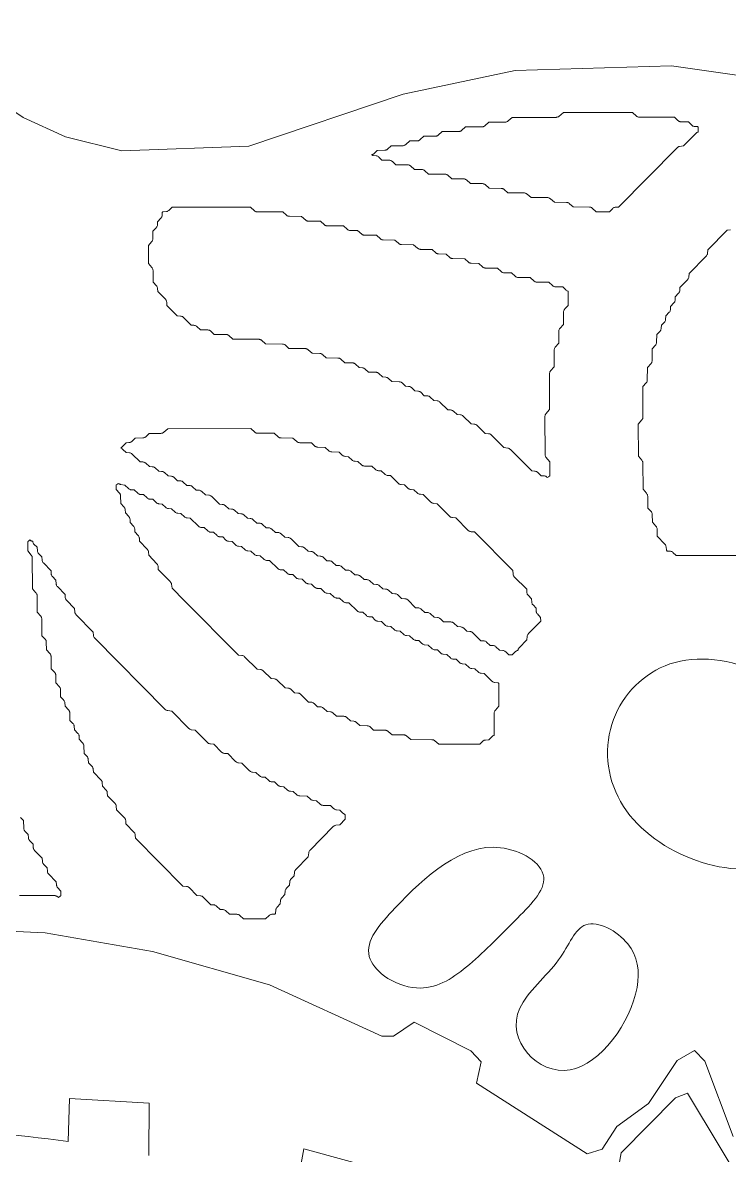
# Model space of a CAD drawing. Header units: inches. Extents: x 36 to 190, y -75 to 56.
# Drawn here: x 103.8 to 107.82, y -6.81 to -0.35 of the extents above; entities that cross this region are included whole.
import ezdxf

# ---------------------------------------------------------------- set-up
doc = ezdxf.new("R2010")
doc.units = ezdxf.units.IN
for name, color, linetype, lineweight in [('01_ORIGINAL_CAD', 7, 'CONTINUOUS', 20), ('02_APPROVED_PDF_OUTLINES', 7, 'CONTINUOUS', 15), ('04_APPROVED_PERIMETER', 7, 'CONTINUOUS', 15)]:
    doc.layers.add(name, color=color, linetype=linetype, lineweight=lineweight)

# ---------------------------------------------------------------- blocks, each defined once
blk = doc.blocks.new('05_SAND_DOLLAR')
at = {"layer": '01_ORIGINAL_CAD'}
blk.add_lwpolyline([(50.1404, 46.0145, -0.546754), (57.6505, 41.0455, 0.171391), (58.1845, 40.3509, 0.171391)], format="xyb", dxfattribs=at)
for points in [[(49.0534, 39.2724), (49.0621, 39.5186), (49.5148, 39.4915), (49.5133, 39.1941)], [(50.3503, 38.9811), (50.3957, 39.232), (50.9015, 39.0933), (50.8421, 38.8111)]]:
    blk.add_lwpolyline(points, dxfattribs=at)
blk.add_arc((47.8977, 31.0932), 8.2604, 81.95727, 88.30736, dxfattribs=at)
at = {"layer": '02_APPROVED_PDF_OUTLINES'}
for points in [[(50.7838, 44.8935), (50.7851, 44.8938), (50.7882, 44.8948), (50.7911, 44.8963), (50.7938, 44.8981), (50.7963, 44.9002), (50.8136, 44.9175), (50.8562, 44.9184), (50.8593, 44.9187), (50.8623, 44.9193), (50.8652, 44.9203), (50.8679, 44.9217), (50.8705, 44.9233), (50.8729, 44.9253), (50.8927, 44.9442), (50.959, 44.9445), (50.962, 44.9447), (50.965, 44.9452), (50.9679, 44.9461), (50.9706, 44.9474), (50.9732, 44.9489), (50.9756, 44.9508), (50.9985, 44.9713), (51.0419, 44.9723), (51.045, 44.9725), (51.048, 44.9731), (51.0509, 44.9741), (51.0537, 44.9755), (51.0562, 44.9772), (51.0586, 44.9791), (51.0784, 44.998), (51.1448, 44.9983), (51.1478, 44.9985), (51.1507, 44.999), (51.1536, 45), (51.1563, 45.0012), (51.1589, 45.0028), (51.1613, 45.0046), (51.184, 45.0249), (51.2774, 45.0252), (51.2804, 45.0254), (51.2834, 45.026), (51.2862, 45.0269), (51.289, 45.0281), (51.2916, 45.0297), (51.2939, 45.0316), (51.3167, 45.0518), (51.4101, 45.0522), (51.4131, 45.0524), (51.416, 45.0529), (51.4189, 45.0538), (51.4217, 45.0551), (51.4242, 45.0566), (51.4266, 45.0585), (51.4494, 45.0788), (51.5427, 45.0791), (51.5457, 45.0793), (51.5487, 45.0799), (51.5516, 45.0808), (51.5543, 45.082), (51.5569, 45.0836), (51.5593, 45.0854), (51.582, 45.1057), (51.8317, 45.1059), (51.8351, 45.1061), (51.8384, 45.1068), (51.8417, 45.108), (51.8447, 45.1096), (51.8475, 45.1115), (51.8733, 45.1327), (52.2671, 45.133), (52.2899, 45.1128), (52.2923, 45.111), (52.2949, 45.1094), (52.2976, 45.1082), (52.3005, 45.1073), (52.3035, 45.1067), (52.3065, 45.1065), (52.5056, 45.1064), (52.5254, 45.0876), (52.5278, 45.0856), (52.5303, 45.0839), (52.5331, 45.0826), (52.536, 45.0816), (52.539, 45.081), (52.5421, 45.0807), (52.585, 45.0798), (52.6051, 45.0608), (52.6079, 45.0585), (52.6109, 45.0567), (52.6142, 45.0553), (52.6177, 45.0544), (52.6212, 45.054), (52.6375, 45.0533), (52.6412, 45.0495), (52.6413, 45.0223), (52.64, 45.022), (52.6368, 45.021), (52.6339, 45.0195), (52.6311, 45.0177), (52.6287, 45.0155), (52.5572, 44.9434), (52.5345, 44.9401), (52.5313, 44.9395), (52.5283, 44.9384), (52.5254, 44.9369), (52.5227, 44.9351), (52.5203, 44.9329), (52.1872, 44.5952), (52.1709, 44.5945), (52.1673, 44.594), (52.1639, 44.5931), (52.1606, 44.5917), (52.1575, 44.5899), (52.1548, 44.5876), (52.135, 44.5688), (52.0609, 44.5687), (52.0381, 44.5889), (52.0357, 44.5908), (52.0331, 44.5924), (52.0304, 44.5936), (52.0275, 44.5945), (52.0246, 44.5951), (52.0215, 44.5952), (51.9286, 44.5954), (51.9087, 44.6143), (51.9064, 44.6163), (51.9038, 44.6179), (51.901, 44.6193), (51.898, 44.6203), (51.895, 44.6209), (51.8919, 44.6211), (51.822, 44.6221), (51.7991, 44.6425), (51.7967, 44.6443), (51.7941, 44.6459), (51.7914, 44.6471), (51.7885, 44.648), (51.7856, 44.6486), (51.7825, 44.6487), (51.6891, 44.6489), (51.6663, 44.6692), (51.6639, 44.6711), (51.6614, 44.6726), (51.6586, 44.6739), (51.6557, 44.6748), (51.6528, 44.6753), (51.6498, 44.6755), (51.5568, 44.6757), (51.537, 44.6945), (51.5346, 44.6965), (51.532, 44.6982), (51.5292, 44.6995), (51.5263, 44.7005), (51.5232, 44.7011), (51.5201, 44.7014), (51.4503, 44.7023), (51.4273, 44.7227), (51.4249, 44.7245), (51.4224, 44.7261), (51.4196, 44.7273), (51.4168, 44.7282), (51.4138, 44.7288), (51.4108, 44.729), (51.3439, 44.7292), (51.3211, 44.7495), (51.3187, 44.7513), (51.3161, 44.7529), (51.3134, 44.7541), (51.3105, 44.755), (51.3076, 44.7556), (51.3046, 44.7557), (51.2377, 44.756), (51.2148, 44.7762), (51.2125, 44.7781), (51.2099, 44.7796), (51.2072, 44.7809), (51.2043, 44.7818), (51.2013, 44.7823), (51.1983, 44.7825), (51.1054, 44.7827), (51.0855, 44.8015), (51.0832, 44.8035), (51.0806, 44.8052), (51.0778, 44.8065), (51.0749, 44.8075), (51.0719, 44.8081), (51.0688, 44.8084), (51.0254, 44.8093), (51.0024, 44.8297), (51, 44.8316), (50.9975, 44.8332), (50.9947, 44.8344), (50.9918, 44.8353), (50.9889, 44.8358), (50.9859, 44.836), (50.9195, 44.8362), (50.8996, 44.8551), (50.8973, 44.857), (50.8947, 44.8587), (50.8919, 44.8601), (50.889, 44.861), (50.886, 44.8617), (50.8829, 44.8619), (50.8403, 44.8628), (50.8229, 44.8801), (50.8203, 44.8823), (50.8174, 44.8842), (50.8143, 44.8857), (50.811, 44.8867), (50.8075, 44.8872), (50.788, 44.8889), (50.7838, 44.8932)], [(49.646, 44.5943), (50.0915, 44.5946), (50.1143, 44.5744), (50.1167, 44.5725), (50.1192, 44.571), (50.122, 44.5697), (50.1249, 44.5688), (50.1278, 44.5683), (50.1308, 44.5681), (50.2769, 44.5679), (50.2967, 44.5491), (50.2991, 44.5471), (50.3017, 44.5454), (50.3045, 44.5441), (50.3074, 44.5431), (50.3105, 44.5425), (50.3136, 44.5423), (50.3834, 44.5413), (50.4064, 44.5209), (50.4087, 44.5191), (50.4113, 44.5175), (50.4141, 44.5163), (50.4169, 44.5154), (50.4199, 44.5148), (50.4229, 44.5146), (50.4898, 44.5144), (50.5126, 44.4942), (50.515, 44.4923), (50.5176, 44.4907), (50.5203, 44.4895), (50.5232, 44.4886), (50.5261, 44.4881), (50.5291, 44.4879), (50.6221, 44.4877), (50.6419, 44.4688), (50.6443, 44.4669), (50.6469, 44.4652), (50.6496, 44.4639), (50.6525, 44.4629), (50.6555, 44.4623), (50.6586, 44.462), (50.702, 44.4611), (50.7251, 44.4406), (50.7274, 44.4388), (50.73, 44.4372), (50.7327, 44.436), (50.7356, 44.4351), (50.7386, 44.4345), (50.7416, 44.4344), (50.8085, 44.4341), (50.8313, 44.4139), (50.8337, 44.412), (50.8362, 44.4105), (50.839, 44.4092), (50.8418, 44.4083), (50.8448, 44.4078), (50.8478, 44.4076), (50.9142, 44.4074), (50.9341, 44.3885), (50.9365, 44.3866), (50.9391, 44.3849), (50.9419, 44.3835), (50.9448, 44.3825), (50.9478, 44.3819), (50.9509, 44.3817), (51.0208, 44.3807), (51.0437, 44.3604), (51.0461, 44.3585), (51.0487, 44.3569), (51.0514, 44.3557), (51.0543, 44.3548), (51.0573, 44.3543), (51.0603, 44.3541), (51.1267, 44.3539), (51.1465, 44.335), (51.1489, 44.3331), (51.1515, 44.3314), (51.1542, 44.33), (51.1571, 44.3291), (51.1601, 44.3284), (51.1632, 44.3282), (51.2062, 44.3273), (51.2262, 44.3082), (51.2286, 44.3063), (51.2312, 44.3046), (51.234, 44.3032), (51.2369, 44.3022), (51.24, 44.3016), (51.2431, 44.3014), (51.3125, 44.3004), (51.3324, 44.2815), (51.3348, 44.2795), (51.3374, 44.2778), (51.3401, 44.2765), (51.3431, 44.2755), (51.3461, 44.2749), (51.3491, 44.2746), (51.3921, 44.2737), (51.4121, 44.2547), (51.4145, 44.2527), (51.4171, 44.251), (51.4199, 44.2497), (51.4229, 44.2487), (51.4259, 44.2481), (51.429, 44.2479), (51.4984, 44.2469), (51.5184, 44.2279), (51.5207, 44.226), (51.5233, 44.2243), (51.5261, 44.223), (51.529, 44.222), (51.532, 44.2213), (51.535, 44.2211), (51.578, 44.2202), (51.598, 44.2012), (51.6004, 44.1992), (51.603, 44.1975), (51.6058, 44.1962), (51.6088, 44.1952), (51.6118, 44.1945), (51.6149, 44.1943), (51.6848, 44.1933), (51.7077, 44.173), (51.7101, 44.1711), (51.7127, 44.1696), (51.7154, 44.1683), (51.7183, 44.1674), (51.7212, 44.1669), (51.7242, 44.1667), (51.7906, 44.1665), (51.8105, 44.1476), (51.8129, 44.1457), (51.8154, 44.144), (51.8182, 44.1427), (51.8211, 44.1417), (51.8241, 44.141), (51.8272, 44.1408), (51.8698, 44.1399), (51.8872, 44.1227), (51.8896, 44.1205), (51.8924, 44.1187), (51.8953, 44.1173), (51.8984, 44.1162), (51.8998, 44.116), (51.8999, 44.0346), (51.8812, 44.0145), (51.8793, 44.0121), (51.8777, 44.0095), (51.8764, 44.0068), (51.8754, 44.0039), (51.8748, 44.0009), (51.8746, 43.9978), (51.8737, 43.9269), (51.8535, 43.9037), (51.8514, 43.9009), (51.8497, 43.8977), (51.8484, 43.8944), (51.8477, 43.8909), (51.8474, 43.8874), (51.8473, 43.8194), (51.8272, 43.7963), (51.825, 43.7935), (51.8233, 43.7904), (51.8221, 43.787), (51.8213, 43.7835), (51.8211, 43.78), (51.821, 43.6852), (51.8009, 43.6621), (51.7988, 43.6593), (51.797, 43.6561), (51.7958, 43.6528), (51.795, 43.6493), (51.7948, 43.6457), (51.7949, 43.443), (51.7739, 43.4169), (51.772, 43.4141), (51.7704, 43.4111), (51.7693, 43.4079), (51.7686, 43.4046), (51.7684, 43.4012), (51.7688, 43.1865), (51.769, 43.1831), (51.7697, 43.1798), (51.7709, 43.1766), (51.7724, 43.1736), (51.7744, 43.1708), (51.7954, 43.1447), (51.7956, 43.0631), (51.795, 43.0629), (51.7918, 43.0615), (51.7889, 43.0598), (51.7863, 43.0576), (51.7826, 43.0541), (51.7788, 43.0576), (51.7761, 43.0598), (51.773, 43.0616), (51.7698, 43.063), (51.7664, 43.0639), (51.7629, 43.0643), (51.7461, 43.065), (51.7258, 43.0842), (51.7231, 43.0865), (51.72, 43.0884), (51.7167, 43.0898), (51.7133, 43.0907), (51.7097, 43.0911), (51.6935, 43.0918), (51.5718, 43.2145), (51.5693, 43.2166), (51.5667, 43.2185), (51.5638, 43.2199), (51.5607, 43.221), (51.5576, 43.2216), (51.5349, 43.2249), (51.4631, 43.2969), (51.4605, 43.2992), (51.4576, 43.3011), (51.4544, 43.3026), (51.4511, 43.3036), (51.4476, 43.3041), (51.4278, 43.3059), (51.3805, 43.3521), (51.3782, 43.3541), (51.3757, 43.3558), (51.373, 43.3572), (51.3701, 43.3582), (51.3672, 43.3589), (51.3642, 43.3592), (51.3478, 43.3599), (51.3036, 43.4041), (51.301, 43.4064), (51.2981, 43.4083), (51.2949, 43.4098), (51.2916, 43.4108), (51.2881, 43.4114), (51.2681, 43.4131), (51.2474, 43.4328), (51.2446, 43.4351), (51.2416, 43.4369), (51.2383, 43.4383), (51.2348, 43.4392), (51.2313, 43.4396), (51.2149, 43.4404), (51.1707, 43.4846), (51.1681, 43.4868), (51.1652, 43.4887), (51.162, 43.4902), (51.1587, 43.4912), (51.1553, 43.4918), (51.1353, 43.4936), (51.1145, 43.5132), (51.1118, 43.5155), (51.1087, 43.5173), (51.1054, 43.5187), (51.102, 43.5197), (51.0984, 43.5201), (51.0817, 43.5208), (51.0614, 43.54), (51.0586, 43.5423), (51.0556, 43.5441), (51.0523, 43.5455), (51.0488, 43.5465), (51.0453, 43.5469), (51.0285, 43.5476), (51.0082, 43.5668), (51.0055, 43.5691), (51.0024, 43.5709), (50.9991, 43.5723), (50.9957, 43.5733), (50.9921, 43.5737), (50.9754, 43.5744), (50.9551, 43.5936), (50.9527, 43.5956), (50.9502, 43.5973), (50.9474, 43.5986), (50.9445, 43.5996), (50.9415, 43.6002), (50.9384, 43.6005), (50.8958, 43.6014), (50.8784, 43.6186), (50.8758, 43.6209), (50.8729, 43.6228), (50.8698, 43.6242), (50.8664, 43.6252), (50.863, 43.6258), (50.843, 43.6275), (50.8223, 43.6472), (50.8199, 43.6492), (50.8173, 43.6509), (50.8146, 43.6522), (50.8117, 43.6532), (50.8087, 43.6538), (50.8056, 43.6541), (50.763, 43.655), (50.7456, 43.6722), (50.743, 43.6745), (50.7401, 43.6763), (50.7369, 43.6778), (50.7336, 43.6788), (50.7302, 43.6793), (50.7102, 43.6811), (50.6894, 43.7008), (50.6871, 43.7028), (50.6845, 43.7044), (50.6818, 43.7058), (50.6788, 43.7068), (50.6758, 43.7074), (50.6728, 43.7076), (50.6294, 43.7086), (50.6063, 43.729), (50.604, 43.7309), (50.6014, 43.7324), (50.5986, 43.7336), (50.5958, 43.7346), (50.5928, 43.7351), (50.5898, 43.7353), (50.5234, 43.7355), (50.5035, 43.7543), (50.5012, 43.7563), (50.4986, 43.758), (50.4958, 43.7593), (50.4929, 43.7603), (50.4899, 43.7609), (50.4869, 43.7612), (50.4434, 43.7621), (50.4204, 43.7825), (50.418, 43.7844), (50.4155, 43.786), (50.4127, 43.7872), (50.4098, 43.7881), (50.4069, 43.7886), (50.4039, 43.7888), (50.3109, 43.789), (50.2911, 43.8079), (50.2887, 43.8099), (50.2861, 43.8115), (50.2833, 43.8129), (50.2803, 43.8139), (50.2772, 43.8145), (50.2741, 43.8147), (50.1778, 43.8157), (50.1549, 43.836), (50.1525, 43.8379), (50.1499, 43.8394), (50.1472, 43.8407), (50.1443, 43.8416), (50.1413, 43.8421), (50.1383, 43.8423), (49.9918, 43.8425), (49.969, 43.8627), (49.9666, 43.8646), (49.9641, 43.8661), (49.9613, 43.8674), (49.9585, 43.8683), (49.9555, 43.8688), (49.9525, 43.869), (49.8861, 43.8692), (49.8662, 43.8881), (49.8639, 43.89), (49.8613, 43.8917), (49.8585, 43.893), (49.8556, 43.894), (49.8526, 43.8947), (49.8495, 43.8949), (49.8066, 43.8958), (49.7865, 43.9148), (49.7838, 43.9171), (49.7807, 43.919), (49.7774, 43.9203), (49.774, 43.9213), (49.7704, 43.9217), (49.7541, 43.9224), (49.7099, 43.9666), (49.7073, 43.9689), (49.7043, 43.9708), (49.7012, 43.9722), (49.6978, 43.9733), (49.6944, 43.9738), (49.6748, 43.9755), (49.6166, 44.0343), (49.6149, 44.0542), (49.6143, 44.0576), (49.6133, 44.0609), (49.6119, 44.0641), (49.61, 44.067), (49.6078, 44.0696), (49.5638, 44.1143), (49.5631, 44.1311), (49.5626, 44.1346), (49.5617, 44.138), (49.5604, 44.1412), (49.5586, 44.1443), (49.5563, 44.147), (49.5375, 44.1671), (49.5372, 44.2346), (49.5369, 44.2382), (49.5361, 44.2417), (49.5349, 44.245), (49.5331, 44.2481), (49.531, 44.251), (49.5108, 44.274), (49.5106, 44.3766), (49.5293, 44.3968), (49.5312, 44.3991), (49.5329, 44.4017), (49.5342, 44.4044), (49.5351, 44.4073), (49.5357, 44.4103), (49.536, 44.4133), (49.5368, 44.457), (49.5557, 44.4773), (49.5579, 44.48), (49.5597, 44.4831), (49.5611, 44.4864), (49.562, 44.4898), (49.5624, 44.4933), (49.5631, 44.5104), (49.5821, 44.531), (49.5844, 44.5337), (49.5862, 44.5368), (49.5875, 44.5401), (49.5884, 44.5435), (49.5888, 44.547), (49.5895, 44.5637), (49.594, 44.5683), (49.6136, 44.5701), (49.617, 44.5706), (49.6203, 44.5716), (49.6234, 44.5731), (49.6264, 44.575), (49.629, 44.5773)], [(49.3536, 43.2216), (49.3536, 43.222), (49.3837, 43.2525), (49.4, 43.2533), (49.4035, 43.2537), (49.407, 43.2546), (49.4103, 43.256), (49.4133, 43.2579), (49.4161, 43.2601), (49.4361, 43.2792), (49.479, 43.2802), (49.4821, 43.2804), (49.4851, 43.281), (49.488, 43.282), (49.4908, 43.2834), (49.4933, 43.2851), (49.4957, 43.287), (49.5155, 43.3059), (49.5819, 43.3062), (49.5849, 43.3064), (49.5878, 43.3069), (49.5907, 43.3079), (49.5934, 43.3091), (49.596, 43.3107), (49.5984, 43.3125), (49.6211, 43.3328), (50.0939, 43.3331), (50.1167, 43.3129), (50.1191, 43.311), (50.1216, 43.3095), (50.1244, 43.3082), (50.1273, 43.3073), (50.1302, 43.3068), (50.1332, 43.3066), (50.2266, 43.3064), (50.2495, 43.2862), (50.2518, 43.2843), (50.2544, 43.2828), (50.2571, 43.2815), (50.26, 43.2806), (50.263, 43.2801), (50.266, 43.2799), (50.3328, 43.2797), (50.3557, 43.2594), (50.3581, 43.2575), (50.3606, 43.256), (50.3634, 43.2548), (50.3662, 43.2539), (50.3692, 43.2533), (50.3722, 43.2531), (50.4386, 43.2529), (50.4585, 43.2341), (50.4608, 43.2321), (50.4634, 43.2304), (50.4662, 43.2291), (50.4691, 43.2281), (50.4721, 43.2275), (50.4751, 43.2272), (50.5181, 43.2263), (50.5382, 43.2073), (50.5405, 43.2053), (50.5431, 43.2036), (50.5459, 43.2023), (50.5488, 43.2013), (50.5518, 43.2007), (50.5548, 43.2004), (50.5975, 43.1995), (50.6148, 43.1823), (50.6175, 43.18), (50.6204, 43.1782), (50.6235, 43.1767), (50.6268, 43.1757), (50.6302, 43.1751), (50.6502, 43.1734), (50.671, 43.1537), (50.6737, 43.1514), (50.6768, 43.1496), (50.6801, 43.1482), (50.6835, 43.1473), (50.6871, 43.1469), (50.7038, 43.1461), (50.7241, 43.1269), (50.7265, 43.1249), (50.7291, 43.1233), (50.7318, 43.1219), (50.7347, 43.1209), (50.7377, 43.1203), (50.7408, 43.1201), (50.7837, 43.1191), (50.8038, 43.1001), (50.8066, 43.0979), (50.8096, 43.096), (50.8129, 43.0946), (50.8164, 43.0937), (50.8199, 43.0933), (50.8367, 43.0926), (50.8569, 43.0733), (50.8597, 43.0711), (50.8628, 43.0692), (50.8661, 43.0678), (50.8695, 43.0669), (50.8731, 43.0665), (50.8894, 43.0658), (50.9336, 43.0216), (50.9362, 43.0193), (50.9391, 43.0174), (50.9423, 43.0159), (50.9456, 43.0149), (50.9491, 43.0143), (50.9691, 43.0126), (50.9898, 42.9929), (50.9926, 42.9906), (50.9956, 42.9888), (50.9989, 42.9874), (51.0024, 42.9865), (51.0059, 42.9861), (51.0227, 42.9853), (51.043, 42.9661), (51.0457, 42.9638), (51.0488, 42.962), (51.0521, 42.9606), (51.0555, 42.9597), (51.0591, 42.9593), (51.0754, 42.9586), (51.1196, 42.9144), (51.1222, 42.9121), (51.1252, 42.9102), (51.1283, 42.9087), (51.1316, 42.9077), (51.1351, 42.9071), (51.1547, 42.9054), (51.2259, 42.8339), (51.2285, 42.8316), (51.2315, 42.8297), (51.2346, 42.8283), (51.238, 42.8272), (51.2414, 42.8267), (51.261, 42.825), (51.3322, 42.7535), (51.3349, 42.7512), (51.3378, 42.7493), (51.341, 42.7478), (51.3443, 42.7468), (51.3477, 42.7462), (51.3673, 42.7445), (51.5851, 42.5249), (51.5869, 42.5049), (51.5874, 42.5015), (51.5884, 42.4982), (51.5899, 42.4951), (51.5917, 42.4922), (51.594, 42.4895), (51.6645, 42.418), (51.6653, 42.4013), (51.6657, 42.3978), (51.6666, 42.3943), (51.6679, 42.3911), (51.6698, 42.3881), (51.672, 42.3853), (51.6916, 42.3643), (51.6934, 42.3439), (51.6939, 42.3406), (51.6949, 42.3373), (51.6963, 42.3342), (51.6982, 42.3313), (51.7004, 42.3287), (51.7178, 42.3108), (51.7186, 42.2939), (51.719, 42.2904), (51.7199, 42.287), (51.7212, 42.2838), (51.723, 42.2807), (51.7253, 42.278), (51.744, 42.2579), (51.7441, 42.2366), (51.6743, 42.1655), (51.672, 42.1628), (51.6702, 42.1599), (51.6687, 42.1568), (51.6677, 42.1535), (51.6672, 42.1501), (51.6655, 42.1301), (51.6213, 42.0849), (51.6192, 42.0824), (51.6174, 42.0797), (51.616, 42.0767), (51.615, 42.0736), (51.6144, 42.0704), (51.6143, 42.0696), (51.6136, 42.0695), (51.6104, 42.0689), (51.6073, 42.0678), (51.6043, 42.0664), (51.6016, 42.0646), (51.5991, 42.0624), (51.5821, 42.0454), (51.5621, 42.0454), (51.545, 42.0624), (51.5424, 42.0647), (51.5395, 42.0665), (51.5363, 42.068), (51.533, 42.069), (51.5296, 42.0695), (51.5096, 42.0713), (51.4888, 42.091), (51.4861, 42.0933), (51.483, 42.0951), (51.4797, 42.0965), (51.4763, 42.0974), (51.4727, 42.0978), (51.456, 42.0985), (51.4357, 42.1178), (51.4329, 42.1201), (51.4299, 42.1219), (51.4266, 42.1233), (51.4231, 42.1242), (51.4196, 42.1246), (51.4031, 42.1253), (51.3562, 42.1711), (51.3539, 42.1731), (51.3514, 42.1748), (51.3487, 42.1762), (51.3458, 42.1772), (51.3429, 42.1779), (51.3399, 42.1782), (51.3234, 42.179), (51.3058, 42.1964), (51.3032, 42.1987), (51.3003, 42.2006), (51.2972, 42.202), (51.2939, 42.203), (51.2904, 42.2036), (51.2704, 42.2053), (51.2497, 42.225), (51.2473, 42.227), (51.2448, 42.2286), (51.242, 42.23), (51.2391, 42.231), (51.2361, 42.2316), (51.233, 42.2319), (51.1904, 42.2328), (51.173, 42.25), (51.1704, 42.2523), (51.1675, 42.2541), (51.1643, 42.2556), (51.161, 42.2566), (51.1576, 42.2571), (51.1376, 42.2589), (51.1169, 42.2786), (51.1141, 42.2809), (51.111, 42.2827), (51.1078, 42.2841), (51.1043, 42.285), (51.1008, 42.2854), (51.084, 42.2862), (51.0637, 42.3054), (51.061, 42.3077), (51.0579, 42.3095), (51.0546, 42.3109), (51.0512, 42.3118), (51.0476, 42.3122), (51.0313, 42.3129), (50.9871, 42.3571), (50.9844, 42.3594), (50.9815, 42.3613), (50.9784, 42.3628), (50.975, 42.3638), (50.9716, 42.3644), (50.9516, 42.3661), (50.9308, 42.3858), (50.9281, 42.3881), (50.925, 42.3899), (50.9217, 42.3913), (50.9183, 42.3922), (50.9147, 42.3926), (50.898, 42.3934), (50.8777, 42.4126), (50.8749, 42.4149), (50.8719, 42.4167), (50.8686, 42.4181), (50.8651, 42.419), (50.8616, 42.4194), (50.8449, 42.4202), (50.8246, 42.4394), (50.8218, 42.4417), (50.8188, 42.4435), (50.8155, 42.4449), (50.812, 42.4458), (50.8085, 42.4462), (50.7917, 42.447), (50.7714, 42.4662), (50.7687, 42.4685), (50.7656, 42.4703), (50.7623, 42.4717), (50.7589, 42.4726), (50.7553, 42.473), (50.7386, 42.4738), (50.7183, 42.493), (50.7155, 42.4953), (50.7125, 42.4971), (50.7092, 42.4985), (50.7057, 42.4994), (50.7022, 42.4998), (50.6854, 42.5006), (50.6651, 42.5198), (50.6624, 42.5221), (50.6593, 42.5239), (50.656, 42.5253), (50.6526, 42.5262), (50.649, 42.5266), (50.6323, 42.5274), (50.612, 42.5466), (50.6092, 42.5489), (50.6062, 42.5507), (50.6029, 42.5521), (50.5994, 42.553), (50.5959, 42.5534), (50.5792, 42.5542), (50.5589, 42.5734), (50.5561, 42.5757), (50.5531, 42.5775), (50.5498, 42.5789), (50.5463, 42.5798), (50.5428, 42.5802), (50.526, 42.581), (50.5057, 42.6002), (50.503, 42.6025), (50.4999, 42.6043), (50.4966, 42.6057), (50.4932, 42.6066), (50.4896, 42.607), (50.4729, 42.6078), (50.4526, 42.627), (50.4498, 42.6293), (50.4468, 42.6311), (50.4435, 42.6325), (50.44, 42.6334), (50.4365, 42.6338), (50.4197, 42.6346), (50.3995, 42.6538), (50.3967, 42.6561), (50.3936, 42.6579), (50.3903, 42.6593), (50.3869, 42.6602), (50.3833, 42.6606), (50.367, 42.6614), (50.3228, 42.7056), (50.3202, 42.7078), (50.3173, 42.7097), (50.3141, 42.7112), (50.3108, 42.7122), (50.3073, 42.7128), (50.2873, 42.7146), (50.2666, 42.7342), (50.2638, 42.7365), (50.2608, 42.7383), (50.2575, 42.7397), (50.254, 42.7407), (50.2505, 42.7411), (50.2337, 42.7418), (50.2134, 42.761), (50.2107, 42.7633), (50.2076, 42.7651), (50.2043, 42.7665), (50.2009, 42.7675), (50.1973, 42.7679), (50.1806, 42.7686), (50.1603, 42.7878), (50.1575, 42.7901), (50.1545, 42.7919), (50.1512, 42.7933), (50.1477, 42.7943), (50.1442, 42.7947), (50.1275, 42.7954), (50.1072, 42.8146), (50.1044, 42.8169), (50.1013, 42.8187), (50.0981, 42.8201), (50.0946, 42.8211), (50.091, 42.8215), (50.0743, 42.8222), (50.054, 42.8414), (50.0513, 42.8437), (50.0482, 42.8455), (50.0449, 42.8469), (50.0415, 42.8479), (50.0379, 42.8483), (50.0212, 42.849), (50.0009, 42.8682), (49.9981, 42.8705), (49.9951, 42.8723), (49.9918, 42.8737), (49.9883, 42.8747), (49.9848, 42.8751), (49.968, 42.8758), (49.9477, 42.895), (49.945, 42.8973), (49.9419, 42.8991), (49.9386, 42.9005), (49.9352, 42.9015), (49.9316, 42.9019), (49.9153, 42.9026), (49.8711, 42.9468), (49.8685, 42.9491), (49.8655, 42.951), (49.8624, 42.9524), (49.8591, 42.9535), (49.8556, 42.954), (49.8356, 42.9558), (49.8149, 42.9755), (49.8121, 42.9777), (49.809, 42.9796), (49.8058, 42.981), (49.8023, 42.9819), (49.7988, 42.9823), (49.782, 42.983), (49.7617, 43.0023), (49.759, 43.0045), (49.7559, 43.0064), (49.7526, 43.0078), (49.7492, 43.0087), (49.7456, 43.0091), (49.7289, 43.0098), (49.7086, 43.0291), (49.7058, 43.0313), (49.7028, 43.0332), (49.6995, 43.0346), (49.696, 43.0355), (49.6925, 43.0359), (49.6757, 43.0366), (49.6554, 43.0559), (49.6527, 43.0581), (49.6496, 43.06), (49.6463, 43.0614), (49.6429, 43.0623), (49.6393, 43.0627), (49.6226, 43.0634), (49.6023, 43.0827), (49.5995, 43.0849), (49.5965, 43.0868), (49.5932, 43.0882), (49.5897, 43.0891), (49.5862, 43.0895), (49.5695, 43.0902), (49.5492, 43.1095), (49.5464, 43.1117), (49.5433, 43.1136), (49.5401, 43.115), (49.5366, 43.1159), (49.5331, 43.1163), (49.5163, 43.117), (49.496, 43.1363), (49.4933, 43.1385), (49.4902, 43.1404), (49.4869, 43.1418), (49.4835, 43.1427), (49.4799, 43.1431), (49.4636, 43.1438), (49.4194, 43.188), (49.4167, 43.1903), (49.4138, 43.1922), (49.4107, 43.1937), (49.4073, 43.1947), (49.4039, 43.1952), (49.3842, 43.197), (49.3662, 43.2149), (49.3637, 43.217), (49.361, 43.2188), (49.358, 43.2203), (49.3549, 43.2213)], [(49.3398, 43.0212), (49.341, 43.0202), (49.3437, 43.0184), (49.3466, 43.0169), (49.3496, 43.0159), (49.3528, 43.0152), (49.3759, 43.0119), (49.3972, 42.9917), (49.3999, 42.9894), (49.403, 42.9876), (49.4063, 42.9862), (49.4097, 42.9853), (49.4133, 42.9849), (49.43, 42.9841), (49.4503, 42.9649), (49.4531, 42.9626), (49.4561, 42.9608), (49.4594, 42.9594), (49.4629, 42.9585), (49.4664, 42.9581), (49.4831, 42.9573), (49.5034, 42.9381), (49.5062, 42.9358), (49.5093, 42.934), (49.5126, 42.9326), (49.516, 42.9317), (49.5196, 42.9313), (49.5363, 42.9305), (49.5566, 42.9113), (49.5593, 42.909), (49.5624, 42.9072), (49.5657, 42.9058), (49.5691, 42.9049), (49.5727, 42.9045), (49.5894, 42.9037), (49.6097, 42.8845), (49.6125, 42.8822), (49.6155, 42.8804), (49.6188, 42.879), (49.6223, 42.8781), (49.6258, 42.8777), (49.6426, 42.8769), (49.6629, 42.8577), (49.6656, 42.8554), (49.6687, 42.8536), (49.672, 42.8522), (49.6754, 42.8513), (49.679, 42.8509), (49.6957, 42.8501), (49.716, 42.8309), (49.7188, 42.8286), (49.7218, 42.8268), (49.7251, 42.8254), (49.7286, 42.8245), (49.7321, 42.8241), (49.7486, 42.8234), (49.7955, 42.7776), (49.7978, 42.7756), (49.8003, 42.7739), (49.803, 42.7725), (49.8059, 42.7715), (49.8088, 42.7708), (49.8118, 42.7705), (49.8286, 42.7697), (49.8489, 42.7505), (49.8516, 42.7482), (49.8547, 42.7464), (49.858, 42.745), (49.8614, 42.7441), (49.865, 42.7437), (49.8817, 42.7429), (49.902, 42.7237), (49.9048, 42.7214), (49.9078, 42.7196), (49.9111, 42.7182), (49.9146, 42.7173), (49.9181, 42.7169), (49.9345, 42.7161), (49.9521, 42.6987), (49.9548, 42.6964), (49.9577, 42.6945), (49.9608, 42.6931), (49.9641, 42.6921), (49.9675, 42.6915), (49.9875, 42.6898), (50.0083, 42.6701), (50.0111, 42.6678), (50.0141, 42.666), (50.0174, 42.6646), (50.0209, 42.6637), (50.0244, 42.6633), (50.0411, 42.6625), (50.0614, 42.6433), (50.0642, 42.641), (50.0673, 42.6392), (50.0705, 42.6378), (50.074, 42.6369), (50.0775, 42.6365), (50.0943, 42.6357), (50.1146, 42.6165), (50.1173, 42.6142), (50.1204, 42.6124), (50.1237, 42.611), (50.1271, 42.6101), (50.1307, 42.6097), (50.1474, 42.6089), (50.1677, 42.5897), (50.1705, 42.5874), (50.1735, 42.5856), (50.1768, 42.5842), (50.1803, 42.5833), (50.1838, 42.5829), (50.2003, 42.5821), (50.2472, 42.5363), (50.2495, 42.5343), (50.252, 42.5327), (50.2547, 42.5313), (50.2576, 42.5302), (50.2605, 42.5296), (50.2636, 42.5292), (50.2803, 42.5285), (50.3006, 42.5093), (50.3034, 42.507), (50.3064, 42.5052), (50.3097, 42.5038), (50.3132, 42.5028), (50.3167, 42.5024), (50.3331, 42.5017), (50.3507, 42.4843), (50.3533, 42.482), (50.3562, 42.4801), (50.3594, 42.4787), (50.3627, 42.4777), (50.3661, 42.4771), (50.3861, 42.4753), (50.4069, 42.4557), (50.4096, 42.4534), (50.4127, 42.4516), (50.416, 42.4502), (50.4194, 42.4492), (50.423, 42.4488), (50.4394, 42.4481), (50.457, 42.4307), (50.4596, 42.4284), (50.4625, 42.4265), (50.4657, 42.4251), (50.469, 42.4241), (50.4724, 42.4235), (50.4924, 42.4217), (50.5132, 42.4021), (50.5159, 42.3998), (50.519, 42.398), (50.5223, 42.3966), (50.5257, 42.3956), (50.5293, 42.3952), (50.546, 42.3945), (50.5663, 42.3753), (50.5691, 42.373), (50.5721, 42.3712), (50.5754, 42.3698), (50.5789, 42.3688), (50.5824, 42.3684), (50.5991, 42.3677), (50.6194, 42.3485), (50.6222, 42.3462), (50.6252, 42.3444), (50.6285, 42.343), (50.632, 42.342), (50.6355, 42.3416), (50.652, 42.3409), (50.6989, 42.2951), (50.7012, 42.2931), (50.7037, 42.2914), (50.7064, 42.2901), (50.7093, 42.289), (50.7122, 42.2883), (50.7153, 42.288), (50.732, 42.2873), (50.7523, 42.268), (50.7551, 42.2658), (50.7581, 42.2639), (50.7614, 42.2625), (50.7649, 42.2616), (50.7684, 42.2612), (50.7848, 42.2605), (50.8024, 42.243), (50.8051, 42.2408), (50.808, 42.2389), (50.8111, 42.2374), (50.8144, 42.2364), (50.8178, 42.2359), (50.8378, 42.2341), (50.8586, 42.2144), (50.8613, 42.2122), (50.8644, 42.2103), (50.8677, 42.2089), (50.8711, 42.208), (50.8747, 42.2076), (50.8914, 42.2069), (50.9117, 42.1876), (50.9145, 42.1854), (50.9175, 42.1835), (50.9208, 42.1821), (50.9243, 42.1812), (50.9278, 42.1808), (50.9446, 42.1801), (50.9649, 42.1608), (50.9676, 42.1586), (50.9707, 42.1567), (50.974, 42.1553), (50.9774, 42.1544), (50.981, 42.154), (50.9977, 42.1533), (51.018, 42.134), (51.0208, 42.1318), (51.0238, 42.1299), (51.0271, 42.1285), (51.0306, 42.1276), (51.0341, 42.1272), (51.0505, 42.1265), (51.0681, 42.109), (51.0708, 42.1068), (51.0737, 42.1049), (51.0768, 42.1034), (51.0801, 42.1024), (51.0835, 42.1019), (51.1035, 42.1001), (51.1243, 42.0804), (51.127, 42.0782), (51.1301, 42.0763), (51.1334, 42.0749), (51.1368, 42.074), (51.1404, 42.0736), (51.1568, 42.0729), (51.1744, 42.0554), (51.177, 42.0532), (51.1799, 42.0513), (51.1831, 42.0498), (51.1864, 42.0488), (51.1898, 42.0483), (51.2098, 42.0465), (51.2306, 42.0268), (51.2333, 42.0246), (51.2364, 42.0227), (51.2397, 42.0213), (51.2431, 42.0204), (51.2467, 42.02), (51.2634, 42.0193), (51.2837, 42), (51.2865, 41.9978), (51.2895, 41.9959), (51.2928, 41.9945), (51.2963, 41.9936), (51.2998, 41.9932), (51.3165, 41.9925), (51.3368, 41.9732), (51.3396, 41.971), (51.3427, 41.9691), (51.3459, 41.9677), (51.3494, 41.9668), (51.353, 41.9664), (51.3697, 41.9657), (51.39, 41.9464), (51.3927, 41.9442), (51.3958, 41.9423), (51.3991, 41.9409), (51.4025, 41.94), (51.4061, 41.9396), (51.4224, 41.9389), (51.4666, 41.8947), (51.4693, 41.8924), (51.4722, 41.8905), (51.4753, 41.889), (51.4787, 41.888), (51.4821, 41.8875), (51.5017, 41.8857), (51.5058, 41.8815), (51.5061, 41.7524), (51.486, 41.7294), (51.4839, 41.7265), (51.4822, 41.7234), (51.4809, 41.7201), (51.4802, 41.7166), (51.4799, 41.713), (51.4799, 41.5859), (51.4786, 41.5856), (51.4755, 41.5846), (51.4725, 41.5832), (51.4698, 41.5813), (51.4673, 41.5792), (51.4494, 41.5613), (51.4297, 41.5595), (51.4263, 41.559), (51.423, 41.5579), (51.4198, 41.5565), (51.4169, 41.5546), (51.4143, 41.5523), (51.3972, 41.5353), (51.1641, 41.5351), (51.1413, 41.5553), (51.139, 41.5572), (51.1364, 41.5588), (51.1336, 41.56), (51.1308, 41.5609), (51.1278, 41.5615), (51.1248, 41.5616), (51.0049, 41.5618), (50.982, 41.5821), (50.9797, 41.5839), (50.9771, 41.5855), (50.9743, 41.5867), (50.9715, 41.5876), (50.9685, 41.5882), (50.9655, 41.5884), (50.8986, 41.5886), (50.8758, 41.6088), (50.8734, 41.6107), (50.8709, 41.6122), (50.8681, 41.6135), (50.8652, 41.6144), (50.8623, 41.6149), (50.8593, 41.6151), (50.7929, 41.6153), (50.773, 41.6342), (50.7707, 41.6361), (50.7681, 41.6378), (50.7653, 41.6391), (50.7624, 41.6401), (50.7594, 41.6408), (50.7563, 41.641), (50.7137, 41.6419), (50.6963, 41.6592), (50.6937, 41.6614), (50.6908, 41.6633), (50.6877, 41.6648), (50.6844, 41.6658), (50.6809, 41.6663), (50.6609, 41.6681), (50.6402, 41.6878), (50.6378, 41.6897), (50.6353, 41.6914), (50.6325, 41.6927), (50.6296, 41.6937), (50.6266, 41.6943), (50.6235, 41.6946), (50.5809, 41.6955), (50.5635, 41.7127), (50.5609, 41.715), (50.558, 41.7169), (50.5548, 41.7183), (50.5515, 41.7193), (50.5481, 41.7199), (50.5281, 41.7217), (50.5074, 41.7413), (50.5046, 41.7436), (50.5015, 41.7454), (50.4983, 41.7468), (50.4948, 41.7478), (50.4913, 41.7482), (50.4745, 41.7489), (50.4542, 41.7681), (50.4515, 41.7704), (50.4484, 41.7722), (50.4451, 41.7736), (50.4417, 41.7746), (50.4381, 41.775), (50.4218, 41.7757), (50.3776, 41.8199), (50.375, 41.8222), (50.372, 41.8241), (50.3689, 41.8255), (50.3655, 41.8266), (50.3621, 41.8271), (50.3421, 41.8289), (50.3214, 41.8486), (50.3186, 41.8508), (50.3155, 41.8527), (50.3122, 41.8541), (50.3088, 41.855), (50.3052, 41.8554), (50.2889, 41.8561), (50.2447, 41.9003), (50.2421, 41.9026), (50.2392, 41.9045), (50.236, 41.906), (50.2327, 41.907), (50.2292, 41.9075), (50.2096, 41.9093), (50.165, 41.9539), (50.1623, 41.9562), (50.1594, 41.9581), (50.1563, 41.9596), (50.1529, 41.9606), (50.1495, 41.9612), (50.1299, 41.9629), (50.0587, 42.0343), (50.056, 42.0366), (50.0531, 42.0385), (50.0499, 42.04), (50.0466, 42.041), (50.0432, 42.0416), (50.0236, 42.0433), (49.7153, 42.3542), (49.6457, 42.4244), (49.6425, 42.4474), (49.6418, 42.4505), (49.6408, 42.4536), (49.6394, 42.4564), (49.6376, 42.4591), (49.6355, 42.4615), (49.5668, 42.5308), (49.5661, 42.5475), (49.5657, 42.5505), (49.5651, 42.5534), (49.5641, 42.5562), (49.5627, 42.5589), (49.5611, 42.5614), (49.5591, 42.5637), (49.5132, 42.6115), (49.5114, 42.6316), (49.5108, 42.635), (49.5098, 42.6383), (49.5084, 42.6415), (49.5065, 42.6444), (49.5043, 42.647), (49.4603, 42.6917), (49.4596, 42.7085), (49.4592, 42.712), (49.4583, 42.7154), (49.4569, 42.7186), (49.4551, 42.7217), (49.4529, 42.7244), (49.4337, 42.745), (49.4329, 42.7621), (49.4325, 42.7656), (49.4316, 42.769), (49.4303, 42.7723), (49.4285, 42.7753), (49.4262, 42.7781), (49.4071, 42.7986), (49.4063, 42.8158), (49.4059, 42.8193), (49.405, 42.8227), (49.4036, 42.826), (49.4018, 42.829), (49.3996, 42.8317), (49.38, 42.8527), (49.3782, 42.8731), (49.3777, 42.8765), (49.3767, 42.8798), (49.3752, 42.8829), (49.3734, 42.8858), (49.3712, 42.8884), (49.354, 42.906), (49.353, 42.9494), (49.3527, 42.9524), (49.3521, 42.9554), (49.3511, 42.9583), (49.3498, 42.961), (49.3482, 42.9636), (49.3462, 42.9659), (49.3275, 42.986), (49.3274, 43.0129), (49.3281, 43.0131), (49.3312, 43.0144), (49.3341, 43.0162), (49.3368, 43.0184)], [(48.8361, 42.6988), (48.8371, 42.6979), (48.8395, 42.6962), (48.8421, 42.6948), (48.8449, 42.6937), (48.8477, 42.693), (48.8523, 42.6921), (48.8526, 42.6898), (48.8532, 42.6866), (48.8542, 42.6836), (48.8556, 42.6806), (48.8574, 42.6779), (48.8595, 42.6755), (48.8773, 42.6571), (48.8791, 42.6371), (48.8796, 42.6337), (48.8806, 42.6304), (48.8821, 42.6273), (48.8839, 42.6244), (48.8861, 42.6218), (48.904, 42.6035), (48.9057, 42.5834), (48.9063, 42.58), (48.9073, 42.5767), (48.9087, 42.5736), (48.9106, 42.5707), (48.9128, 42.5681), (48.9568, 42.5234), (48.9575, 42.5066), (48.958, 42.5031), (48.9588, 42.4997), (48.9602, 42.4964), (48.962, 42.4934), (48.9642, 42.4906), (48.9838, 42.4697), (48.9856, 42.4493), (48.9862, 42.4459), (48.9872, 42.4426), (48.9886, 42.4394), (48.9905, 42.4365), (48.9927, 42.4339), (49.0367, 42.3892), (49.0374, 42.3724), (49.0378, 42.3695), (49.0384, 42.3665), (49.0394, 42.3637), (49.0408, 42.361), (49.0424, 42.3585), (49.0444, 42.3562), (49.0903, 42.3085), (49.0921, 42.2883), (49.0927, 42.2849), (49.0937, 42.2816), (49.0951, 42.2785), (49.097, 42.2756), (49.0992, 42.2729), (49.1968, 42.1742), (49.1986, 42.1542), (49.1991, 42.1508), (49.2001, 42.1475), (49.2016, 42.1443), (49.2034, 42.1414), (49.2057, 42.1388), (49.6065, 41.7342), (49.6089, 41.7321), (49.6116, 41.7303), (49.6145, 41.7288), (49.6175, 41.7277), (49.6207, 41.7271), (49.6434, 41.7238), (49.7417, 41.625), (49.7444, 41.6227), (49.7473, 41.6208), (49.7504, 41.6193), (49.7538, 41.6183), (49.7572, 41.6178), (49.7768, 41.616), (49.8481, 41.5446), (49.8507, 41.5423), (49.8536, 41.5404), (49.8568, 41.5389), (49.8601, 41.5379), (49.8636, 41.5373), (49.8832, 41.5356), (49.9278, 41.4909), (49.9305, 41.4887), (49.9334, 41.4868), (49.9365, 41.4853), (49.9399, 41.4843), (49.9433, 41.4837), (49.9629, 41.482), (50.0076, 41.4373), (50.0102, 41.435), (50.0131, 41.4331), (50.0163, 41.4317), (50.0196, 41.4306), (50.023, 41.4301), (50.0427, 41.4284), (50.0873, 41.3837), (50.0899, 41.3814), (50.0928, 41.3795), (50.096, 41.378), (50.0993, 41.377), (50.1028, 41.3765), (50.1228, 41.3747), (50.1435, 41.355), (50.1463, 41.3528), (50.1493, 41.3509), (50.1526, 41.3495), (50.1561, 41.3486), (50.1596, 41.3482), (50.1764, 41.3475), (50.1967, 41.3282), (50.1994, 41.326), (50.2025, 41.3241), (50.2058, 41.3227), (50.2092, 41.3218), (50.2128, 41.3214), (50.2295, 41.3207), (50.2498, 41.3014), (50.2526, 41.2992), (50.2556, 41.2973), (50.2589, 41.2959), (50.2624, 41.295), (50.2659, 41.2946), (50.2826, 41.2939), (50.3029, 41.2746), (50.3057, 41.2724), (50.3088, 41.2705), (50.312, 41.2691), (50.3155, 41.2682), (50.319, 41.2678), (50.3358, 41.2671), (50.3561, 41.2478), (50.3584, 41.2459), (50.361, 41.2442), (50.3638, 41.2428), (50.3667, 41.2419), (50.3697, 41.2412), (50.3727, 41.241), (50.4154, 41.2401), (50.4328, 41.2228), (50.4354, 41.2206), (50.4383, 41.2187), (50.4414, 41.2172), (50.4447, 41.2162), (50.4482, 41.2157), (50.4681, 41.2139), (50.4889, 41.1942), (50.4913, 41.1923), (50.4938, 41.1906), (50.4966, 41.1893), (50.4995, 41.1883), (50.5025, 41.1876), (50.5056, 41.1874), (50.5482, 41.1865), (50.5656, 41.1693), (50.5682, 41.167), (50.5711, 41.1651), (50.5742, 41.1637), (50.5776, 41.1627), (50.581, 41.1621), (50.6007, 41.1604), (50.6187, 41.1425), (50.6212, 41.1403), (50.6239, 41.1385), (50.6268, 41.1371), (50.6299, 41.136), (50.6313, 41.1358), (50.6314, 41.1085), (50.6002, 41.077), (50.5776, 41.0737), (50.5744, 41.073), (50.5714, 41.0719), (50.5685, 41.0705), (50.5658, 41.0687), (50.5634, 41.0665), (50.4309, 40.9322), (50.4288, 40.9298), (50.427, 40.9271), (50.4256, 40.9242), (50.4246, 40.9212), (50.4239, 40.918), (50.4208, 40.895), (50.3496, 40.8225), (50.3474, 40.8198), (50.3455, 40.8169), (50.3441, 40.8138), (50.3431, 40.8105), (50.3425, 40.8071), (50.3408, 40.787), (50.3231, 40.7687), (50.3208, 40.7661), (50.319, 40.7632), (50.3176, 40.76), (50.3166, 40.7567), (50.3161, 40.7534), (50.3144, 40.7333), (50.2966, 40.715), (50.2944, 40.7124), (50.2926, 40.7095), (50.2911, 40.7063), (50.2902, 40.703), (50.2896, 40.6997), (50.288, 40.6796), (50.2702, 40.6613), (50.268, 40.6587), (50.2661, 40.6558), (50.2647, 40.6526), (50.2637, 40.6493), (50.2632, 40.646), (50.2615, 40.6259), (50.2437, 40.6076), (50.2415, 40.605), (50.2397, 40.6021), (50.2383, 40.5989), (50.2373, 40.5956), (50.2368, 40.5923), (50.2351, 40.5723), (50.2306, 40.5677), (50.2143, 40.567), (50.2107, 40.5666), (50.2073, 40.5657), (50.204, 40.5642), (50.2009, 40.5624), (50.1982, 40.5601), (50.1784, 40.5413), (50.0517, 40.5412), (50.0318, 40.56), (50.0295, 40.562), (50.0269, 40.5637), (50.0241, 40.565), (50.0212, 40.566), (50.0182, 40.5666), (50.0151, 40.5669), (49.9722, 40.5678), (49.9521, 40.5868), (49.9494, 40.5891), (49.9463, 40.5909), (49.943, 40.5923), (49.9396, 40.5932), (49.936, 40.5936), (49.9193, 40.5944), (49.899, 40.6136), (49.8962, 40.6159), (49.8932, 40.6177), (49.8899, 40.6191), (49.8864, 40.62), (49.8829, 40.6204), (49.8665, 40.6211), (49.8223, 40.6653), (49.8197, 40.6676), (49.8168, 40.6695), (49.8136, 40.671), (49.8103, 40.672), (49.8069, 40.6726), (49.7873, 40.6743), (49.7426, 40.719), (49.74, 40.7212), (49.7371, 40.7231), (49.7339, 40.7246), (49.7306, 40.7256), (49.7271, 40.7262), (49.7076, 40.7279), (49.437, 41.0008), (49.4363, 41.0175), (49.4359, 41.0205), (49.4353, 41.0234), (49.4343, 41.0263), (49.4329, 41.029), (49.4312, 41.0315), (49.4293, 41.0337), (49.3833, 41.0815), (49.3816, 41.1017), (49.381, 41.1051), (49.38, 41.1084), (49.3786, 41.1115), (49.3767, 41.1144), (49.3745, 41.117), (49.3301, 41.1621), (49.3283, 41.1821), (49.3278, 41.1855), (49.3268, 41.1888), (49.3253, 41.192), (49.3235, 41.1949), (49.3212, 41.1975), (49.2773, 41.2422), (49.2765, 41.259), (49.2761, 41.2625), (49.2752, 41.2659), (49.2739, 41.2691), (49.272, 41.2722), (49.2698, 41.2749), (49.2502, 41.2959), (49.2484, 41.3163), (49.2479, 41.3197), (49.2469, 41.323), (49.2455, 41.3261), (49.2436, 41.329), (49.2414, 41.3316), (49.1974, 41.3763), (49.1966, 41.3931), (49.1962, 41.3966), (49.1953, 41.4), (49.194, 41.4033), (49.1922, 41.4063), (49.1899, 41.409), (49.1703, 41.43), (49.1686, 41.4504), (49.168, 41.4538), (49.167, 41.4571), (49.1656, 41.4602), (49.1638, 41.4631), (49.1615, 41.4657), (49.1443, 41.4833), (49.1433, 41.5267), (49.1431, 41.5297), (49.1424, 41.5327), (49.1415, 41.5356), (49.1402, 41.5383), (49.1385, 41.5409), (49.1366, 41.5432), (49.1174, 41.5638), (49.1166, 41.5809), (49.1162, 41.5844), (49.1153, 41.5878), (49.114, 41.5911), (49.1122, 41.5941), (49.1099, 41.5969), (49.0904, 41.6179), (49.0886, 41.6382), (49.088, 41.6416), (49.087, 41.6449), (49.0856, 41.648), (49.0838, 41.6509), (49.0816, 41.6535), (49.0643, 41.6712), (49.0633, 41.7145), (49.0631, 41.7176), (49.0625, 41.7205), (49.0615, 41.7234), (49.0602, 41.7261), (49.0585, 41.7287), (49.0566, 41.731), (49.037, 41.752), (49.0352, 41.7724), (49.0347, 41.7758), (49.0337, 41.7791), (49.0323, 41.7822), (49.0304, 41.7851), (49.0282, 41.7877), (49.0111, 41.8052), (49.0108, 41.8455), (49.0106, 41.8491), (49.0098, 41.8525), (49.0085, 41.8559), (49.0068, 41.859), (49.0046, 41.8618), (48.9843, 41.8851), (48.9833, 41.9292), (48.983, 41.9322), (48.9824, 41.9352), (48.9814, 41.9381), (48.9801, 41.9408), (48.9785, 41.9434), (48.9766, 41.9457), (48.9577, 41.9659), (48.9565, 42.0364), (48.9563, 42.0394), (48.9557, 42.0424), (48.9547, 42.0453), (48.9534, 42.0481), (48.9518, 42.0507), (48.9498, 42.053), (48.9308, 42.0734), (48.9298, 42.117), (48.9296, 42.1201), (48.929, 42.123), (48.928, 42.1259), (48.9267, 42.1286), (48.925, 42.1312), (48.9231, 42.1335), (48.9043, 42.1537), (48.9039, 42.248), (48.9036, 42.2515), (48.9028, 42.255), (48.9016, 42.2584), (48.8999, 42.2615), (48.8977, 42.2643), (48.8775, 42.2874), (48.8771, 42.3822), (48.8768, 42.3857), (48.876, 42.3892), (48.8748, 42.3925), (48.8731, 42.3957), (48.8709, 42.3985), (48.8507, 42.4215), (48.8501, 42.5968), (48.8499, 42.6004), (48.8491, 42.6039), (48.8478, 42.6072), (48.8461, 42.6103), (48.8439, 42.6132), (48.8238, 42.6362), (48.8237, 42.6904), (48.8243, 42.6906), (48.8275, 42.692), (48.8304, 42.6937), (48.833, 42.6959)]]:
    blk.add_lwpolyline(points, close=True, dxfattribs=at)
for points in [[(52.8551, 42.61), (52.5163, 42.6097), (52.4965, 42.6285), (52.4937, 42.6308), (52.4907, 42.6327), (52.4874, 42.6341), (52.4839, 42.635), (52.4804, 42.6354), (52.4641, 42.6361), (52.4595, 42.6407), (52.4577, 42.6607), (52.4572, 42.6641), (52.4562, 42.6674), (52.4548, 42.6705), (52.4529, 42.6734), (52.4507, 42.676), (52.4071, 42.7203), (52.4068, 42.7606), (52.4065, 42.7642), (52.4057, 42.7676), (52.4044, 42.771), (52.4027, 42.7741), (52.4006, 42.7769), (52.3802, 42.8002), (52.3792, 42.8443), (52.379, 42.8473), (52.3783, 42.8503), (52.3774, 42.8532), (52.3761, 42.8559), (52.3744, 42.8585), (52.3725, 42.8608), (52.3537, 42.8809), (52.3533, 42.9484), (52.353, 42.952), (52.3523, 42.9555), (52.351, 42.9588), (52.3493, 42.9619), (52.3471, 42.9647), (52.327, 42.9878), (52.3264, 43.1362), (52.3262, 43.1398), (52.3254, 43.1433), (52.3241, 43.1466), (52.3224, 43.1498), (52.3202, 43.1526), (52.3001, 43.1756), (52.2997, 43.3593), (52.3198, 43.3823), (52.3219, 43.3852), (52.3236, 43.3883), (52.3249, 43.3917), (52.3257, 43.3952), (52.3259, 43.3987), (52.3259, 43.5735), (52.3445, 43.5937), (52.3465, 43.596), (52.3481, 43.5986), (52.3494, 43.6014), (52.3504, 43.6043), (52.351, 43.6073), (52.3512, 43.6104), (52.3521, 43.6813), (52.3723, 43.7044), (52.3744, 43.7073), (52.3761, 43.7104), (52.3774, 43.7138), (52.3781, 43.7173), (52.3784, 43.7208), (52.3785, 43.7883), (52.3972, 43.8084), (52.3991, 43.8108), (52.4008, 43.8133), (52.4021, 43.8161), (52.403, 43.819), (52.4037, 43.8219), (52.4039, 43.825), (52.4047, 43.8686), (52.4236, 43.889), (52.4258, 43.8917), (52.4276, 43.8948), (52.429, 43.898), (52.4299, 43.9014), (52.4303, 43.905), (52.431, 43.9218), (52.4483, 43.9397), (52.4505, 43.9423), (52.4524, 43.9452), (52.4538, 43.9483), (52.4548, 43.9516), (52.4553, 43.955), (52.457, 43.9754), (52.4765, 43.9964), (52.4787, 43.9991), (52.4805, 44.0022), (52.4819, 44.0054), (52.4828, 44.0088), (52.4832, 44.0124), (52.4839, 44.0295), (52.5029, 44.0501), (52.5052, 44.0528), (52.507, 44.0559), (52.5083, 44.0591), (52.5092, 44.0625), (52.5096, 44.0661), (52.5103, 44.0832), (52.5294, 44.1038), (52.5316, 44.1065), (52.5334, 44.1096), (52.5348, 44.1128), (52.5356, 44.1162), (52.536, 44.1198), (52.5367, 44.1365), (52.5805, 44.1813), (52.5827, 44.1839), (52.5846, 44.1868), (52.586, 44.1899), (52.587, 44.1932), (52.5875, 44.1967), (52.5892, 44.2166), (52.6864, 44.3155), (52.6886, 44.3181), (52.6905, 44.3211), (52.6919, 44.3242), (52.6929, 44.3275), (52.6935, 44.3309), (52.6951, 44.3509), (52.8061, 44.4634), (52.8256, 44.4651)], [(48.7828, 41.1187), (48.8, 41.101), (48.801, 41.0576), (48.8013, 41.0546), (48.8019, 41.0517), (48.8029, 41.0488), (48.8042, 41.0461), (48.8058, 41.0435), (48.8077, 41.0412), (48.8269, 41.0206), (48.8277, 41.0034), (48.8281, 40.9999), (48.829, 40.9965), (48.8304, 40.9933), (48.8322, 40.9902), (48.8344, 40.9875), (48.854, 40.9665), (48.8558, 40.9461), (48.8563, 40.9427), (48.8573, 40.9394), (48.8588, 40.9363), (48.8606, 40.9334), (48.8629, 40.9308), (48.9068, 40.8861), (48.9076, 40.8693), (48.908, 40.8658), (48.9089, 40.8624), (48.9102, 40.8591), (48.9121, 40.8561), (48.9143, 40.8534), (48.9339, 40.8324), (48.9357, 40.812), (48.9362, 40.8086), (48.9372, 40.8053), (48.9386, 40.8022), (48.9405, 40.7993), (48.9427, 40.7966), (48.9867, 40.752), (48.9875, 40.7352), (48.9879, 40.7317), (48.9888, 40.7282), (48.9901, 40.725), (48.9919, 40.722), (48.9942, 40.7192), (49.0129, 40.6991), (49.013, 40.6722), (49.0124, 40.672), (49.0092, 40.6707), (49.0063, 40.6689), (49.0036, 40.6667), (48.9984, 40.6619), (48.9887, 40.6694), (48.9859, 40.6712), (48.983, 40.6727), (48.9799, 40.6737), (48.9767, 40.6744), (48.9734, 40.6746), (48.7768, 40.6745)]]:
    blk.add_lwpolyline(points, dxfattribs=at)
for points, knots in [([(52.4794, 41.9928), (52.7934, 42.0996), (53.2437, 41.8862), (53.3884, 41.5945), (53.5287, 41.3117), (53.3817, 40.9553), (53.0973, 40.8548), (52.8041, 40.7512), (52.3647, 40.9197), (52.1991, 41.2085), (52.1167, 41.3523), (52.1022, 41.526), (52.1587, 41.6766), (52.2125, 41.8199), (52.3307, 41.9423), (52.4794, 41.9928)], [0, 0, 0, 0, 0.253788, 0.253788, 0.253788, 0.499785, 0.499785, 0.499785, 0.753444, 0.753444, 0.753444, 0.879799, 0.879799, 0.879799, 1, 1, 1, 1]), ([(51.5153, 40.9464), (51.6313, 40.9328), (51.7524, 40.8616), (51.7619, 40.7791), (51.7707, 40.7019), (51.6817, 40.6149), (51.5961, 40.5289), (51.5035, 40.4358), (51.4148, 40.3439), (51.3215, 40.2674), (51.2357, 40.197), (51.1461, 40.1395), (51.0372, 40.1475), (50.9749, 40.1521), (50.9065, 40.178), (50.8547, 40.2152), (50.8108, 40.2468), (50.7789, 40.2866), (50.7684, 40.327), (50.7453, 40.416), (50.8256, 40.5081), (50.9145, 40.602), (51.0868, 40.7841), (51.2916, 40.9726), (51.5153, 40.9464)], [0, 0, 0, 0, 0.128404, 0.128404, 0.128404, 0.248573, 0.248573, 0.248573, 0.378612, 0.378612, 0.378612, 0.498151, 0.498151, 0.498151, 0.566441, 0.566441, 0.566441, 0.624493, 0.624493, 0.624493, 0.752243, 0.752243, 0.752243, 1, 1, 1, 1]), ([(52.0015, 40.5072), (52.0703, 40.531), (52.1792, 40.4734), (52.2396, 40.3987), (52.296, 40.3289), (52.31, 40.2442), (52.2927, 40.1493), (52.2567, 39.952), (52.0856, 39.711), (51.9112, 39.6811), (51.7285, 39.6497), (51.5421, 39.85), (51.6254, 40.033), (51.6671, 40.1247), (51.7767, 40.2121), (51.8457, 40.3068), (51.9085, 40.3929), (51.9376, 40.4852), (52.0015, 40.5072)], [0, 0, 0, 0, 0.127155, 0.127155, 0.127155, 0.246006, 0.246006, 0.246006, 0.493182, 0.493182, 0.493182, 0.752069, 0.752069, 0.752069, 0.881882, 0.881882, 0.881882, 1, 1, 1, 1])]:
    blk.add_open_spline(points, degree=3, knots=knots, dxfattribs=at)
at = {"layer": '04_APPROVED_PERIMETER'}
for points in [[(48.3986, 45.3724), (48.7973, 45.1043), (49.039, 44.9957), (49.3605, 44.9146), (50.083, 44.942), (50.9617, 45.2376), (51.5985, 45.3723), (52.4885, 45.3998), (53.0461, 45.3197)], [(52.9701, 38.3399), (52.5978, 38.7154), (52.1767, 39.0596), (52.203, 39.2083), (52.5122, 39.5218), (52.5792, 39.5487), (52.9458, 38.9384)], [(52.8399, 39.3017), (52.6787, 39.7305), (52.62, 39.7909), (52.5214, 39.7352), (52.3583, 39.4892), (52.1771, 39.3592), (52.0933, 39.2294), (52.0085, 39.2025), (51.3794, 39.6046), (51.4054, 39.7268), (51.3459, 39.7899), (51.0244, 39.9521), (50.9064, 39.8727), (50.8392, 39.8726), (50.2011, 40.1662), (49.5343, 40.3545), (48.9236, 40.4614), (48.3429, 40.4881)]]:
    blk.add_lwpolyline(points, dxfattribs=at)

msp = doc.modelspace()

# ---------------------------------------------------------------- block references
msp.add_blockref('05_SAND_DOLLAR', (55, -46))

doc.saveas('drawing.dxf')
